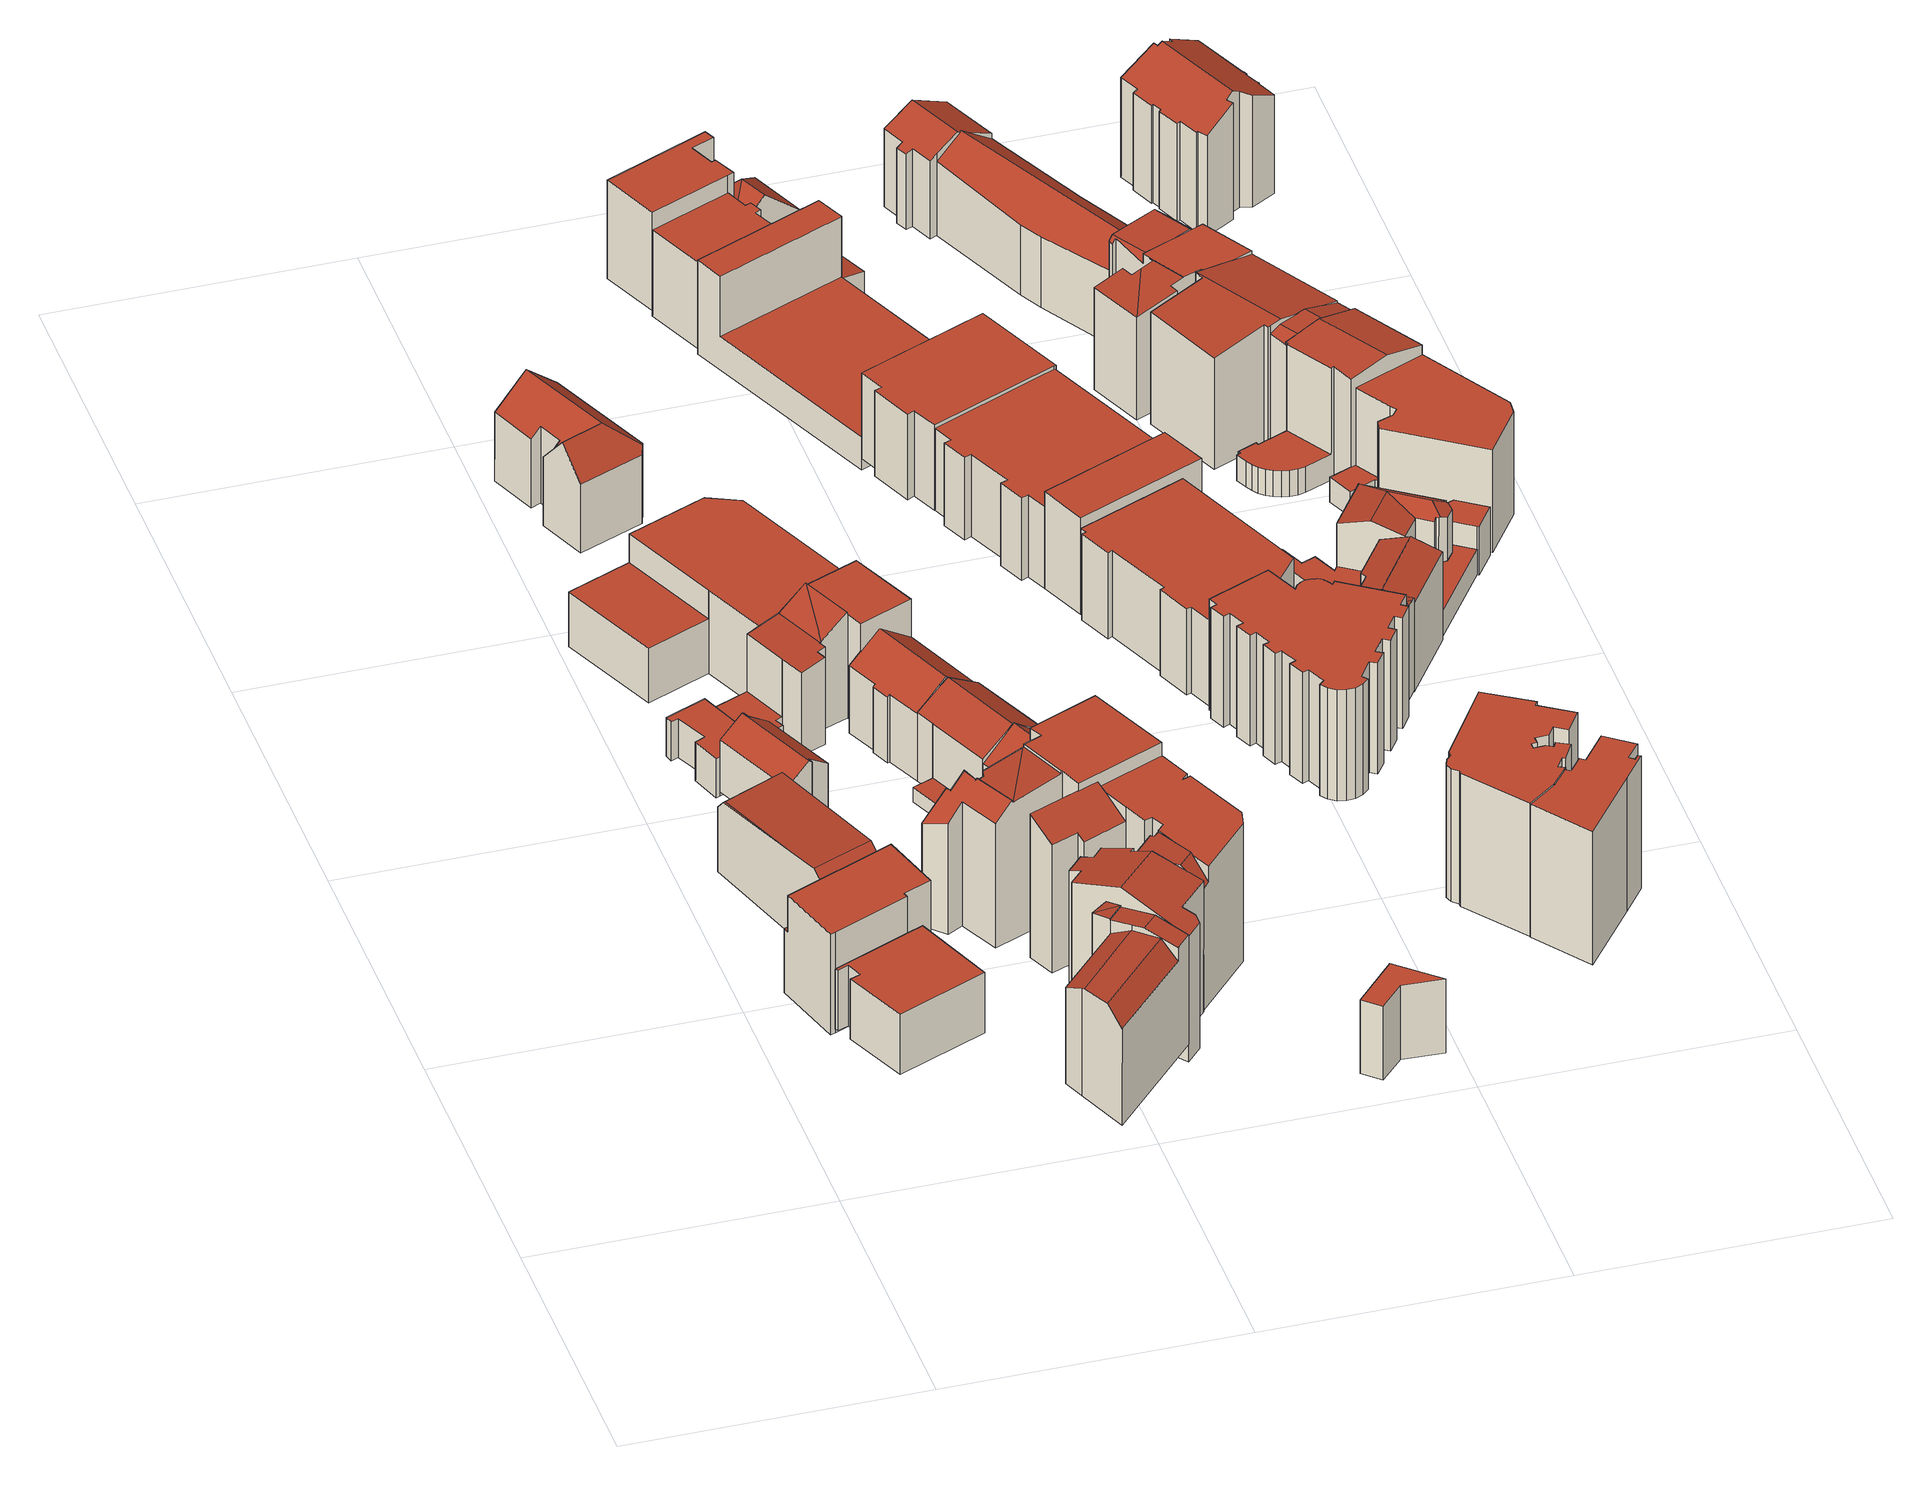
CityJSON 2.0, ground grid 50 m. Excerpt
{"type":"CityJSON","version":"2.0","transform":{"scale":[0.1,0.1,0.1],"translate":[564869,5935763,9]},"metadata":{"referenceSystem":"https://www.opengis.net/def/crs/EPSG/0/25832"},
"CityObjects":{
"building1":{"type":"Building","attributes":{"Gemeindeschluessel":"02000000","Geometrietyp2DReferenz":"3000","function":"31001_2050","roofType":"1000","measuredHeight":11.21,"storeysAboveGround":3},"geometry":[{"type":"MultiSurface","lod":"2","boundaries":[[[0,1,2,3]],[[3,2,4,5]],[[5,4,6,7]],[[7,6,8,9]],[[9,8,10,11]],[[11,10,12,13]],[[14,15,16,17]],[[13,12,15,14]],[[1,0,17,16]],[[17,0,3,5,7,9,11,13,14]],[[1,16,15,12,10,8,6,4,2]]],"semantics":{"surfaces":[{"type":"WallSurface"},{"type":"GroundSurface"},{"type":"RoofSurface"}],"values":[0,0,0,0,0,0,0,0,0,1,2]}}]},
"building2":{"type":"Building","attributes":{"Gemeindeschluessel":"02000000","Geometrietyp2DReferenz":"3000","function":"31001_2010","roofType":"1000","measuredHeight":18.64,"storeysAboveGround":5},"geometry":[{"type":"MultiSurface","lod":"2","boundaries":[[[18,19,20,21,22]],[[23,24,25,26,20,19]],[[18,22,27]],[[28,25,29,30]],[[31,32,33,34]],[[34,33,35,36]],[[37,38,39,40]],[[25,24,29]],[[41,42,43,44]],[[44,43,45,46]],[[37,40,47,48,49,31,34,36,41,44,46]],[[41,36,35,21,20,26,50,42]],[[49,48,23,19,18,27,51]],[[48,47,30,29,24,23]],[[47,40,39,52,28,30]],[[38,37,46,45]],[[50,26,25,28,52]],[[32,31,49,51]],[[50,52,39,38,45,43,42]],[[32,51,27,22,21,35,33]]],"semantics":{"surfaces":[{"type":"RoofSurface"},{"type":"WallSurface"},{"type":"GroundSurface"}],"values":[0,0,0,0,1,1,1,1,1,1,2,1,1,1,1,1,1,1,0,0]}}]},
"building3":{"type":"Building","attributes":{"Gemeindeschluessel":"02000000","Geometrietyp2DReferenz":"3000","function":"31001_1010","roofType":"3100","measuredHeight":12.67,"storeysAboveGround":3},"geometry":[{"type":"MultiSurface","lod":"2","boundaries":[[[53,54,55,56]],[[54,57,58,59,60,61,62,55]],[[63,53,56,64]],[[65,62,61,66]],[[66,61,60,67]],[[67,60,59,68]],[[68,59,58,69]],[[69,58,57,70]],[[70,57,54,53,63]],[[64,56,55,62,65]],[[64,65,66,67,68,69,70,63]]],"semantics":{"surfaces":[{"type":"RoofSurface"},{"type":"WallSurface"},{"type":"GroundSurface"}],"values":[0,0,1,1,1,1,1,1,1,1,2]}}]},
"building4":{"type":"Building","attributes":{"Gemeindeschluessel":"02000000","Geometrietyp2DReferenz":"3000","function":"31001_1120","roofType":"3100","measuredHeight":21.54,"storeysAboveGround":6},"geometry":[{"type":"MultiSurface","lod":"2","boundaries":[[[71,72,73,74,75]],[[73,72,76,77]],[[78,79,77,76]],[[80,81,82]],[[83,84,85,86,87,88]],[[89,90,86,85]],[[91,75,74,92]],[[93,71,75,91]],[[87,94,95,88]],[[73,84,83,74]],[[96,81,80,94,87,86,90,97]],[[98,93,91,92,99,96,97]],[[93,98,78,76,72,71]],[[81,96,99,82]],[[89,85,84,73,77,79]],[[99,92,74,83,88,95,82]],[[98,97,90,89,79,78]],[[82,95,94,80]]],"semantics":{"surfaces":[{"type":"RoofSurface"},{"type":"WallSurface"},{"type":"GroundSurface"}],"values":[0,0,0,0,0,0,1,1,1,1,1,2,1,1,1,1,1,0]}}]},
"building5":{"type":"Building","attributes":{"Gemeindeschluessel":"02000000","Geometrietyp2DReferenz":"3000","function":"31001_1120","roofType":"1000","measuredHeight":19.65,"storeysAboveGround":4},"geometry":[{"type":"MultiSurface","lod":"2","boundaries":[[[100,101,102,103]],[[104,102,101]],[[105,106,107,108]],[[108,107,109,110]],[[110,109,111,112]],[[112,111,113,114]],[[115,116,117,118]],[[118,117,119,120]],[[121,122,123,124]],[[124,123,125,126]],[[127,128,129,130]],[[131,132,133,134]],[[134,133,135,136]],[[136,135,137,138]],[[139,102,104,140]],[[141,142,143,144]],[[145,146,130,129,147,148,114,113]],[[148,147,103,102,139,149,150]],[[151,152,140,104,101,100,153,154]],[[151,154,131,134,136,138,155,121,124,126,156,115,118,120,105,108,110,112,114,148,150,141,144]],[[152,151,144,143]],[[142,141,150,149]],[[128,155,138,137]],[[132,131,154,153]],[[157,156,126,125]],[[121,155,128,127,122]],[[115,156,157,158,159,116]],[[106,105,120,119]],[[159,158,146,145]],[[142,149,139,140,152,143]],[[132,153,100,103,147,129,128,137,135,133]],[[146,158,157,125,123,122,127,130]],[[159,145,113,111,109,107,106,119,117,116]]],"semantics":{"surfaces":[{"type":"RoofSurface"},{"type":"WallSurface"},{"type":"GroundSurface"}],"values":[0,0,1,1,1,1,1,1,1,1,1,1,1,1,1,1,1,1,1,2,1,1,1,1,1,1,1,1,1,0,0,0,0]}}]},
"building6":{"type":"Building","attributes":{"Gemeindeschluessel":"02000000","Geometrietyp2DReferenz":"3000","function":"31001_1120","roofType":"1000","measuredHeight":15.43,"storeysAboveGround":5},"geometry":[{"type":"MultiSurface","lod":"2","boundaries":[[[160,161,162,163]],[[164,160,163,165]],[[166,167,168,169]],[[161,170,171,162]],[[148,172,164,165,166,169,150]],[[173,174,168,167,171,170]],[[173,170,172,148]],[[174,173,148,150]],[[168,174,150,169]],[[164,172,170,161,160]],[[166,165,163,162,171,167]]],"semantics":{"surfaces":[{"type":"RoofSurface"},{"type":"WallSurface"},{"type":"GroundSurface"}],"values":[0,1,1,1,2,0,1,1,1,1,1]}}]},
"building7":{"type":"Building","attributes":{"Gemeindeschluessel":"02000000","Geometrietyp2DReferenz":"3000","function":"31001_1110","roofType":"3100","measuredHeight":18.1,"storeysAboveGround":4},"geometry":[{"type":"MultiSurface","lod":"2","boundaries":[[[175,176,177,178]],[[178,177,179,180]],[[181,182,183,184,175,178,180,185,186]],[[187,188,184,183,189]],[[181,186,190,191,192]],[[190,186,185,193]],[[194,182,181,192]],[[183,182,194,195,189]],[[176,175,184,188]],[[185,180,179,196,193]],[[197,191,190,193,196]],[[195,194,192,191,197]],[[195,197,187,189]],[[197,196,179,177,176,188,187]]],"semantics":{"surfaces":[{"type":"WallSurface"},{"type":"GroundSurface"},{"type":"RoofSurface"}],"values":[0,0,1,0,0,0,0,0,0,0,2,2,2,2]}}]},
"building8":{"type":"Building","attributes":{"Gemeindeschluessel":"02000000","Geometrietyp2DReferenz":"3000","function":"31001_1130","roofType":"3100","measuredHeight":27.05,"storeysAboveGround":5},"geometry":[{"type":"MultiSurface","lod":"2","boundaries":[[[198,199,200,201,202,203,204,205,206,207]],[[208,207,206,209]],[[209,206,205,210]],[[210,205,204,211]],[[211,204,203,212]],[[212,203,202,213]],[[213,202,201,214]],[[214,201,200,215]],[[216,217,218,219]],[[220,221,222,223]],[[223,222,198,207,208]],[[216,219,220,223,208,209,210,211,212,213,214,215,224]],[[218,217,225,199,198,222,221]],[[199,225,224,215,200]],[[218,221,220,219]],[[225,217,216,224]]],"semantics":{"surfaces":[{"type":"RoofSurface"},{"type":"WallSurface"},{"type":"GroundSurface"}],"values":[0,1,1,1,1,1,1,1,1,1,1,2,0,1,1,1]}}]},
"building9":{"type":"Building","attributes":{"Gemeindeschluessel":"02000000","Geometrietyp2DReferenz":"3000","function":"31001_1120","roofType":"1000","measuredHeight":26.93,"storeysAboveGround":6},"geometry":[{"type":"MultiSurface","lod":"2","boundaries":[[[226,227,228,229]],[[230,231,232,233]],[[234,235,236,237]],[[226,238,239,227]],[[240,241,242,243]],[[243,242,244,245]],[[246,247,248,249]],[[249,248,250,251]],[[251,250,252,253]],[[254,255,247,246]],[[256,257,238,226,229,233,232,235,234]],[[228,227,239,258,259,260,261]],[[262,263,244,242,241,258,239,238,257]],[[264,256,234,237,254,246,249,251,253,265,266,260,259,240,243,245,267]],[[267,245,244,263]],[[264,267,263,262]],[[240,259,258,241]],[[256,264,262,257]],[[261,260,266,268]],[[255,254,237,236]],[[266,265,269,231,230,268]],[[269,265,253,252]],[[261,268,230,233,229,228]],[[269,252,250,248,247,255,236,235,232,231]]],"semantics":{"surfaces":[{"type":"RoofSurface"},{"type":"WallSurface"},{"type":"GroundSurface"}],"values":[0,1,1,1,1,1,1,1,1,1,1,1,0,2,1,1,1,1,1,1,1,1,0,0]}}]},
"building10":{"type":"Building","attributes":{"Gemeindeschluessel":"02000000","Geometrietyp2DReferenz":"3000","function":"31001_1120","roofType":"1000","measuredHeight":26.74,"storeysAboveGround":5},"geometry":[{"type":"MultiSurface","lod":"2","boundaries":[[[270,271,272,273,274,275,276,277]],[[278,279,280,281,282]],[[283,284,285,286,287,279,278]],[[288,289,290,284,283]],[[291,292,293]],[[294,277,276,295]],[[296,275,274]],[[297,272,271,298]],[[298,271,270,299]],[[299,270,277,294]],[[292,300,301,293]],[[273,302,274]],[[303,282,281,304]],[[304,281,280,305]],[[306,307,308,309]],[[293,301,310,291]],[[311,312,313,314]],[[289,315,290]],[[285,316,286]],[[317,303,304,305,318,306,309,319,320,297,298,299,294,295,321,311,314]],[[322,308,307,316,285,290,315,313,312,310,301,300,323,296,274,302,324]],[[311,321,323,300,292,291,310,312]],[[303,317,288,283,278,282]],[[317,314,313,315,289,288]],[[308,322,319,309]],[[290,285,284]],[[306,318,287,286,316,307]],[[318,305,280,279,287]],[[322,324,320,319]],[[297,320,324,302,273,272]],[[321,295,276,275,296,323]]],"semantics":{"surfaces":[{"type":"RoofSurface"},{"type":"WallSurface"},{"type":"GroundSurface"}],"values":[0,0,0,0,0,1,1,1,1,1,1,1,1,1,1,1,1,1,1,2,0,1,1,1,1,1,1,1,1,1,1]}}]},
"building11":{"type":"Building","attributes":{"Gemeindeschluessel":"02000000","Geometrietyp2DReferenz":"3000","function":"31001_1120","roofType":"3100","measuredHeight":16.69,"storeysAboveGround":4},"geometry":[{"type":"MultiSurface","lod":"2","boundaries":[[[325,326,327,328,329,330,331,332,333]],[[330,334,335,331]],[[336,333,332,144]],[[337,329,328,338]],[[338,328,327,339]],[[339,327,326,340]],[[340,326,325,341]],[[341,325,333,336]],[[141,335,334,342]],[[342,334,330,329,337]],[[144,332,331,335,141]],[[144,141,342,337,338,339,340,341,336]]],"semantics":{"surfaces":[{"type":"RoofSurface"},{"type":"WallSurface"},{"type":"GroundSurface"}],"values":[0,0,1,1,1,1,1,1,1,1,1,2]}}]},
"building12":{"type":"Building","attributes":{"Gemeindeschluessel":"02000000","Geometrietyp2DReferenz":"3000","function":"31001_1120","roofType":"3100","measuredHeight":16.47,"storeysAboveGround":4},"geometry":[{"type":"MultiSurface","lod":"2","boundaries":[[[343,344,345,346]],[[347,343,346,348]],[[344,349,350,345]],[[347,348,351,337,342,352]],[[347,352,353,354,349,344,343]],[[353,352,342,355]],[[356,337,351,357]],[[342,337,356,358,355]],[[351,348,346,345,350,357]],[[354,353,355,358]],[[354,358,356,357,350,349]]],"semantics":{"surfaces":[{"type":"RoofSurface"},{"type":"WallSurface"},{"type":"GroundSurface"}],"values":[0,1,1,2,1,1,1,1,1,0,0]}}]},
"building13":{"type":"Building","attributes":{"Gemeindeschluessel":"02000000","Geometrietyp2DReferenz":"3000","function":"31001_1120","roofType":"3100","measuredHeight":17.44,"storeysAboveGround":4},"geometry":[{"type":"MultiSurface","lod":"2","boundaries":[[[359,360,361,362,363,343]],[[364,361,360,365]],[[365,360,359,366]],[[366,359,343,367]],[[362,368,369,363]],[[370,371,364,365,366,367,372,373]],[[372,367,343,363,369,374,375]],[[376,373,372,375]],[[370,373,376,377,378]],[[368,371,370,378]],[[364,371,368,362,361]],[[377,376,375,374]],[[377,374,369,368,378]]],"semantics":{"surfaces":[{"type":"RoofSurface"},{"type":"WallSurface"},{"type":"GroundSurface"}],"values":[0,1,1,1,1,2,1,1,1,1,1,0,0]}}]},
"building14":{"type":"Building","attributes":{"Gemeindeschluessel":"02000000","Geometrietyp2DReferenz":"3000","function":"51009_1610","roofType":"1000","measuredHeight":13.71},"geometry":[{"type":"MultiSurface","lod":"2","boundaries":[[[379,380,381,382]],[[383,384,385,381,380]],[[386,379,382,387,388]],[[386,388,384,383]],[[388,387,385,384]],[[379,386,383,380]],[[387,382,381,385]]],"semantics":{"surfaces":[{"type":"WallSurface"},{"type":"RoofSurface"},{"type":"GroundSurface"}],"values":[0,1,2,0,0,0,0]}}]},
"building15":{"type":"Building","attributes":{"Gemeindeschluessel":"02000000","Geometrietyp2DReferenz":"3000","function":"31001_1120","roofType":"1000","measuredHeight":18.25,"storeysAboveGround":6},"geometry":[{"type":"MultiSurface","lod":"2","boundaries":[[[389,390,391,392]],[[392,391,393,394]],[[394,393,395,396]],[[396,395,397,398]],[[398,397,399,400]],[[400,399,401,402]],[[403,404,405,406]],[[404,403,402,401]],[[406,405,390,389]],[[406,389,392,394,396,398,400,402,403]],[[390,405,404,401,399,397,395,393,391]]],"semantics":{"surfaces":[{"type":"WallSurface"},{"type":"GroundSurface"},{"type":"RoofSurface"}],"values":[0,0,0,0,0,0,0,0,0,1,2]}}]},
"building16":{"type":"Building","attributes":{"Gemeindeschluessel":"02000000","Geometrietyp2DReferenz":"3000","function":"31001_1120","roofType":"1000","measuredHeight":16.13,"storeysAboveGround":5},"geometry":[{"type":"MultiSurface","lod":"2","boundaries":[[[407,408,409,410,411,412,413,414]],[[415,416,417,418,419,420,421,422]],[[415,414,413,416]],[[416,413,412,417]],[[417,412,411,418]],[[418,411,410,419]],[[419,410,409,420]],[[420,409,408,421]],[[421,408,407,422]],[[422,407,414,415]]],"semantics":{"surfaces":[{"type":"RoofSurface"},{"type":"GroundSurface"},{"type":"WallSurface"}],"values":[0,1,2,2,2,2,2,2,2,2]}}]},
"building17":{"type":"Building","attributes":{"Gemeindeschluessel":"02000000","Geometrietyp2DReferenz":"3000","function":"31001_1120","roofType":"1000","measuredHeight":17.42,"storeysAboveGround":5},"geometry":[{"type":"MultiSurface","lod":"2","boundaries":[[[423,424,425,426,427,428]],[[429,430,431,432,433,434,435]],[[436,437,438,439]],[[439,428,427,436]],[[429,425,424,430]],[[440,435,434,441]],[[441,434,433,442]],[[442,433,432,443]],[[443,432,431,444]],[[445,438,437,446]],[[447,448,445,446,449,440,441,442,443,444]],[[448,447,423,428]],[[440,449,426,425,429,435]],[[447,444,431,430,424,423]],[[449,446,437,436,427,426]],[[445,448,428,439,438]]],"semantics":{"surfaces":[{"type":"RoofSurface"},{"type":"WallSurface"},{"type":"GroundSurface"}],"values":[0,0,0,1,1,1,1,1,1,1,2,1,1,1,1,1]}}]},
"building18":{"type":"Building","attributes":{"Gemeindeschluessel":"02000000","Geometrietyp2DReferenz":"3000","function":"31001_1120","roofType":"1000","measuredHeight":15.84,"storeysAboveGround":5},"geometry":[{"type":"MultiSurface","lod":"2","boundaries":[[[450,451,452,453,454,455,456,457,458]],[[459,460,461,462,463,464,465,466,467]],[[459,458,457,460]],[[460,457,456,461]],[[461,456,455,462]],[[462,455,454,463]],[[463,454,453,464]],[[464,453,452,465]],[[465,452,451,466]],[[466,451,450,467]],[[467,450,458,459]]],"semantics":{"surfaces":[{"type":"RoofSurface"},{"type":"GroundSurface"},{"type":"WallSurface"}],"values":[0,1,2,2,2,2,2,2,2,2,2]}}]},
"building19":{"type":"Building","attributes":{"Gemeindeschluessel":"02000000","Geometrietyp2DReferenz":"3000","function":"31001_1120","roofType":"1000","measuredHeight":15.32,"storeysAboveGround":5},"geometry":[{"type":"MultiSurface","lod":"2","boundaries":[[[468,469,470,471,472,473,474,475,476,477,478,479]],[[480,481,482,483,484,485,486,487,488,489,490,491]],[[480,479,478,481]],[[481,478,477,482]],[[482,477,476,483]],[[483,476,475,484]],[[484,475,474,485]],[[485,474,473,486]],[[486,473,472,487]],[[487,472,471,488]],[[488,471,470,489]],[[489,470,469,490]],[[490,469,468,491]],[[491,468,479,480]]],"semantics":{"surfaces":[{"type":"RoofSurface"},{"type":"GroundSurface"},{"type":"WallSurface"}],"values":[0,1,2,2,2,2,2,2,2,2,2,2,2,2]}}]},
"building20":{"type":"Building","attributes":{"Gemeindeschluessel":"02000000","Geometrietyp2DReferenz":"3000","function":"31001_1120","roofType":"1000","measuredHeight":15.98,"storeysAboveGround":5},"geometry":[{"type":"MultiSurface","lod":"2","boundaries":[[[492,493,494,495,496,497,498,499,500,501,502,503,504,505]],[[506,507,508,509,510,511,512,513,514,515,516,517,518,519]],[[506,505,504,507]],[[507,504,503,508]],[[508,503,502,509]],[[509,502,501,510]],[[510,501,500,511]],[[511,500,499,512]],[[512,499,498,513]],[[513,498,497,514]],[[514,497,496,515]],[[515,496,495,516]],[[516,495,494,517]],[[517,494,493,518]],[[518,493,492,519]],[[519,492,505,506]]],"semantics":{"surfaces":[{"type":"RoofSurface"},{"type":"GroundSurface"},{"type":"WallSurface"}],"values":[0,1,2,2,2,2,2,2,2,2,2,2,2,2,2,2]}}]},
"building21":{"type":"Building","attributes":{"Gemeindeschluessel":"02000000","Geometrietyp2DReferenz":"3000","function":"31001_1010","roofType":"3100","measuredHeight":11.1,"storeysAboveGround":4},"geometry":[{"type":"MultiSurface","lod":"2","boundaries":[[[520,521,522,523,524,525]],[[526,527,528,521,520]],[[529,530,521,528]],[[531,522,521,530]],[[532,525,524,533]],[[533,524,523,534]],[[534,523,522,535]],[[536,527,526,537]],[[535,522,531,538]],[[539,536,537,532,533,534,535,538]],[[539,538,531,530,529]],[[536,539,529,528,527]],[[532,537,526,520,525]]],"semantics":{"surfaces":[{"type":"RoofSurface"},{"type":"WallSurface"},{"type":"GroundSurface"}],"values":[0,0,0,0,1,1,1,1,1,2,1,1,1]}}]},
"building22":{"type":"Building","attributes":{"Gemeindeschluessel":"02000000","Geometrietyp2DReferenz":"3000","function":"31001_1120","roofType":"1000","measuredHeight":18.05,"storeysAboveGround":5},"geometry":[{"type":"MultiSurface","lod":"2","boundaries":[[[540,541,542,543]],[[508,483,482,544]],[[483,542,541,482]],[[482,541,540,544]],[[508,543,542,483]],[[508,544,540,543]]],"semantics":{"surfaces":[{"type":"RoofSurface"},{"type":"GroundSurface"},{"type":"WallSurface"}],"values":[0,1,2,2,2,2]}}]},
"building23":{"type":"Building","attributes":{"Gemeindeschluessel":"02000000","Geometrietyp2DReferenz":"3000","function":"31001_1120","roofType":"1000","measuredHeight":20.66,"storeysAboveGround":6},"geometry":[{"type":"MultiSurface","lod":"2","boundaries":[[[545,546,547,548,549,550,551]],[[548,552,549]],[[553,552,548,547,554,555]],[[546,554,547]],[[556,557,558,559]],[[559,558,560,561]],[[561,560,562,563]],[[563,562,564,565]],[[565,564,566,567]],[[567,566,568,569]],[[570,571,572,573]],[[573,572,574,575]],[[575,574,576,577]],[[577,576,578,579]],[[579,578,580,581]],[[581,580,582,583]],[[583,582,584,585]],[[585,584,586,587]],[[587,586,588,589]],[[589,588,557,556]],[[590,591,592,593]],[[593,592,594,595]],[[595,594,596,597]],[[597,596,598,599]],[[599,598,600,601]],[[601,600,602,603]],[[603,602,604,605]],[[605,604,606,607]],[[607,606,608,609]],[[609,608,610,611]],[[611,610,612,613]],[[613,612,614,615]],[[615,614,616,617]],[[617,616,618,619]],[[619,618,620,621]],[[621,620,622,623]],[[624,625,626,627]],[[627,626,628,629]],[[630,631,632,633]],[[633,632,634,635]],[[551,636,637,545]],[[638,639,640,641]],[[641,640,642,643]],[[643,642,644,645]],[[645,644,646,647]],[[647,646,648,649]],[[649,648,650,651]],[[651,650,652,653]],[[622,620,618,616,614,612,610,608,606,604,602,600,598,596,594,592,591,652,650,648,646,644,642,640,639,637,636,634,632,631,628,626,625,568,566,564,562,560,558,557,588,586,584,582,580,578,576,574,572,571]],[[638,641,643,645,647,649,651,653,590,593,595,597,599,601,603,605,607,609,611,613,615,617,619,621,623,570,573,575,577,579,581,583,585,587,589,556,559,561,563,565,567,569,624,627,629,630,633,635,654,655,656]],[[638,656,555,554,546,545,637,639]],[[655,654,550,549,552,553]],[[656,655,553,555]],[[654,635,634,636,551,550]],[[630,629,628,631]],[[590,653,652,591]],[[570,623,622,571]],[[624,569,568,625]]],"semantics":{"surfaces":[{"type":"RoofSurface"},{"type":"WallSurface"},{"type":"GroundSurface"}],"values":[0,0,0,0,1,1,1,1,1,1,1,1,1,1,1,1,1,1,1,1,1,1,1,1,1,1,1,1,1,1,1,1,1,1,1,1,1,1,1,1,1,1,1,1,1,1,1,1,0,2,1,1,1,1,1,1,1,1]}}]},
"building24":{"type":"Building","attributes":{"Gemeindeschluessel":"02000000","Geometrietyp2DReferenz":"3000","function":"31001_1120","roofType":"1000","measuredHeight":24.69,"storeysAboveGround":5},"geometry":[{"type":"MultiSurface","lod":"2","boundaries":[[[657,658,659,660]],[[660,659,661,662]],[[662,661,663,664]],[[665,666,667,668]],[[668,667,669,670]],[[671,672,673,674]],[[674,673,675,676]],[[677,678,679,680]],[[680,679,681,682]],[[682,681,683,684]],[[685,686,687,688]],[[689,690,691,692]],[[692,691,693,694]],[[694,693,695,696]],[[696,695,697,698]],[[698,697,699,700]],[[700,699,701,702]],[[703,704,705,706]],[[706,705,707,708]],[[685,688,665,668,670,709,710,711,671,674,676,703,706,708,677,680,682,684,657,660,662,664,689,692,694,696,698,700,702]],[[683,681,679,678,707,705,704,675,673,672,712,713,714,669,667,666,687,686,701,699,697,695,693,691,690,663,661,659,658]],[[663,690,689,664]],[[714,713,710,709]],[[713,712,711,710]],[[701,686,685,702]],[[707,678,677,708]],[[675,704,703,676]],[[712,672,671,711]],[[683,658,657,684]],[[669,714,709,670]],[[687,666,665,688]]],"semantics":{"surfaces":[{"type":"WallSurface"},{"type":"GroundSurface"},{"type":"RoofSurface"}],"values":[0,0,0,0,0,0,0,0,0,0,0,0,0,0,0,0,0,0,0,1,2,0,0,0,0,0,0,0,0,0,0]}}]},
"building25":{"type":"Building","attributes":{"Gemeindeschluessel":"02000000","Geometrietyp2DReferenz":"3000","function":"31001_1120","roofType":"1000","measuredHeight":24.64,"storeysAboveGround":5},"geometry":[{"type":"MultiSurface","lod":"2","boundaries":[[[715,716,717,718]],[[718,717,719,720]],[[720,719,721,722]],[[722,721,723,724]],[[724,723,725,726]],[[726,725,727,728]],[[727,725,723,721,719,717,716,729,730,731,732,733,734,735]],[[736,737,738,739,740,741,742,715,718,720,722,724,726,728]],[[715,742,729,716]],[[742,741,730,729]],[[741,740,731,730]],[[740,739,732,731]],[[739,738,733,732]],[[738,737,734,733]],[[736,728,727,735]],[[737,736,735,734]]],"semantics":{"surfaces":[{"type":"WallSurface"},{"type":"RoofSurface"},{"type":"GroundSurface"}],"values":[0,0,0,0,0,0,1,2,0,0,0,0,0,0,0,0]}}]},
"building26":{"type":"Building","attributes":{"Gemeindeschluessel":"02000000","Geometrietyp2DReferenz":"3000","function":"31001_1010","roofType":"2100","measuredHeight":3.59},"geometry":[{"type":"MultiSurface","lod":"2","boundaries":[[[743,744,745,746,747]],[[748,749,750,751,752]],[[748,747,746,749]],[[749,746,745,750]],[[750,745,744,751]],[[751,744,743,752]],[[752,743,747,748]]],"semantics":{"surfaces":[{"type":"RoofSurface"},{"type":"GroundSurface"},{"type":"WallSurface"}],"values":[0,1,2,2,2,2,2]}}]},
"building27":{"type":"Building","attributes":{"Gemeindeschluessel":"02000000","Geometrietyp2DReferenz":"3000","function":"31001_1120","roofType":"3100","measuredHeight":18.17,"storeysAboveGround":4},"geometry":[{"type":"MultiSurface","lod":"2","boundaries":[[[753,754,755,756,757,758]],[[759,760,761,754,753]],[[762,758,757,763]],[[763,757,756,764]],[[764,756,755,765]],[[766,761,760,767]],[[767,760,759,768]],[[768,759,753,758,762]],[[765,755,754,761,766]],[[765,766,767,768,762,763,764]]],"semantics":{"surfaces":[{"type":"RoofSurface"},{"type":"WallSurface"},{"type":"GroundSurface"}],"values":[0,0,1,1,1,1,1,1,1,2]}}]},
"building28":{"type":"Building","attributes":{"Gemeindeschluessel":"02000000","Geometrietyp2DReferenz":"3000","function":"31001_1010","roofType":"3100","measuredHeight":17.31,"storeysAboveGround":4},"geometry":[{"type":"MultiSurface","lod":"2","boundaries":[[[769,770,771,772,773,774,775,776,777]],[[775,778,779,776]],[[780,774,773,781]],[[781,773,772,782]],[[782,772,771,783]],[[783,771,770,784]],[[784,770,769,785]],[[785,769,777,786]],[[787,779,778,788]],[[788,778,775,774,780]],[[786,777,776,779,787]],[[786,787,788,780,781,782,783,784,785]]],"semantics":{"surfaces":[{"type":"RoofSurface"},{"type":"WallSurface"},{"type":"GroundSurface"}],"values":[0,0,1,1,1,1,1,1,1,1,1,2]}}]},
"building29":{"type":"Building","attributes":{"Gemeindeschluessel":"02000000","Geometrietyp2DReferenz":"3000","function":"31001_1120","roofType":"1000","measuredHeight":4.6,"storeysAboveGround":1},"geometry":[{"type":"MultiSurface","lod":"2","boundaries":[[[789,790,791,792]],[[792,791,793,794]],[[794,793,795,796]],[[797,798,799,800]],[[801,802,803,804]],[[804,803,805,806]],[[806,805,807,808]],[[809,810,811,812]],[[813,814,815,816]],[[816,815,810,809]],[[817,818,798,797]],[[817,797,800,819,820,789,792,794,796,821,801,804,806,808,822,813,816,809,812,823]],[[799,798,818,824,811,810,815,814,825,807,805,803,802,826,795,793,791,790,827,828]],[[824,818,817,823]],[[811,824,823,812]],[[825,814,813,822]],[[807,825,822,808]],[[826,802,801,821]],[[799,828,819,800]],[[795,826,821,796]],[[827,790,789,820]],[[828,827,820,819]]],"semantics":{"surfaces":[{"type":"WallSurface"},{"type":"GroundSurface"},{"type":"RoofSurface"}],"values":[0,0,0,0,0,0,0,0,0,0,0,1,2,0,0,0,0,0,0,0,0,0]}}]},
"building30":{"type":"Building","attributes":{"Gemeindeschluessel":"02000000","Geometrietyp2DReferenz":"3000","function":"31001_1120","roofType":"3100","measuredHeight":14.22,"storeysAboveGround":3},"geometry":[{"type":"MultiSurface","lod":"2","boundaries":[[[829,830,831,832,833,834]],[[835,836,837,838]],[[838,837,839,840]],[[841,842,843,844]],[[845,832,831,846]],[[846,831,830,847]],[[842,841,848,849,850]],[[835,838,840,851,852,853,848,841,844,845,846,847]],[[854,852,851,855,856]],[[845,844,843,833,832]],[[835,847,830,829,836]],[[855,851,840,839]],[[853,852,854,857,858]],[[849,848,853,858]],[[859,856,855,839,837,836,829,834]],[[859,834,833,843,842,850]],[[857,854,856,859]],[[857,859,850,849,858]]],"semantics":{"surfaces":[{"type":"RoofSurface"},{"type":"WallSurface"},{"type":"GroundSurface"}],"values":[0,1,1,1,1,1,1,2,1,1,1,1,1,1,0,0,0,0]}}]},
"building31":{"type":"Building","attributes":{"Gemeindeschluessel":"02000000","Geometrietyp2DReferenz":"3000","function":"31001_1010","roofType":"3100","measuredHeight":17.33,"storeysAboveGround":4},"geometry":[{"type":"MultiSurface","lod":"2","boundaries":[[[860,861,862,863,864,865]],[[863,866,867,868,864]],[[869,862,861,870]],[[870,861,860,871]],[[788,868,867,872]],[[872,867,866,873]],[[871,860,865,780]],[[873,866,863,862,869]],[[780,865,864,868,788]],[[780,788,872,873,869,870,871]]],"semantics":{"surfaces":[{"type":"RoofSurface"},{"type":"WallSurface"},{"type":"GroundSurface"}],"values":[0,0,1,1,1,1,1,1,1,2]}}]},
"building32":{"type":"Building","attributes":{"Gemeindeschluessel":"02000000","Geometrietyp2DReferenz":"3000","function":"31001_1120","roofType":"1000","measuredHeight":21.1,"storeysAboveGround":5},"geometry":[{"type":"MultiSurface","lod":"2","boundaries":[[[874,875,876,877,878]],[[879,880,881,882,883,875,874]],[[884,885,886,887,888,889]],[[887,890,891,892,888]],[[890,893,894,895,896,897,898,899,900]],[[891,900,901,902,892]],[[903,878,877,904]],[[904,877,876,905]],[[906,874,878,903]],[[907,880,879,908]],[[908,879,874,906]],[[909,889,888,910]],[[911,885,884,912]],[[912,884,889,909]],[[900,899,901]],[[913,898,897,914]],[[914,897,896,915]],[[881,895,894,882]],[[907,908,906,903,904,905,916,911,912,909,910,917,913,914,915]],[[911,916,883,882,894,893,886,885]],[[917,910,888,892,902]],[[913,917,902,901,899,898]],[[893,890,887,886]],[[890,900,891]],[[907,915,896,895,881,880]],[[916,905,876,875,883]]],"semantics":{"surfaces":[{"type":"RoofSurface"},{"type":"WallSurface"},{"type":"GroundSurface"}],"values":[0,0,0,0,0,0,1,1,1,1,1,1,1,1,1,1,1,1,2,1,1,1,1,1,1,1]}}]},
"building33":{"type":"Building","attributes":{"Gemeindeschluessel":"02000000","Geometrietyp2DReferenz":"3000","function":"31001_1120","roofType":"3100","measuredHeight":22.59,"storeysAboveGround":5},"geometry":[{"type":"MultiSurface","lod":"2","boundaries":[[[918,919,920,921]],[[922,923,924,925]],[[925,924,926,927]],[[928,929,930,931]],[[931,930,932,933]],[[934,921,920,935]],[[928,931,933,936,922,925,927,934,935]],[[934,927,926,918,921]],[[923,922,936,937]],[[937,936,933,932]],[[928,935,920,919,929]],[[937,932,930,929,919,918,926,924,923]]],"semantics":{"surfaces":[{"type":"RoofSurface"},{"type":"WallSurface"},{"type":"GroundSurface"}],"values":[0,1,1,1,1,1,2,1,1,1,1,0]}}]},
"building34":{"type":"Building","attributes":{"Gemeindeschluessel":"02000000","Geometrietyp2DReferenz":"3000","function":"31001_2080","roofType":"1000","measuredHeight":9,"storeysAboveGround":1},"geometry":[{"type":"MultiSurface","lod":"2","boundaries":[[[938,939,940,941,942,943,944,945,946]],[[947,948,949,950,951,952,953,954,955]],[[955,954,939,938]],[[954,953,940,939]],[[953,952,941,940]],[[952,951,942,941]],[[951,950,943,942]],[[950,949,944,943]],[[949,948,945,944]],[[948,947,946,945]],[[947,955,938,946]]],"semantics":{"surfaces":[{"type":"GroundSurface"},{"type":"RoofSurface"},{"type":"WallSurface"}],"values":[0,1,2,2,2,2,2,2,2,2,2]}}]},
"building35":{"type":"Building","attributes":{"Gemeindeschluessel":"02000000","Geometrietyp2DReferenz":"3000","function":"31001_1120","roofType":"3100","measuredHeight":22.07,"storeysAboveGround":5},"geometry":[{"type":"MultiSurface","lod":"2","boundaries":[[[956,957,958,959,960]],[[961,962,959,958,963]],[[961,964,965,962]],[[966,967,968,969]],[[970,971,972,973]],[[974,975,976,977]],[[977,976,978,979]],[[979,978,980,981]],[[981,980,982,983]],[[983,982,984,985]],[[985,984,986,987]],[[987,986,988,989]],[[989,988,990,991]],[[991,990,967,966]],[[956,992,957]],[[993,994,995,996]],[[997,998,971,970]],[[999,1000,1001,974,977,979,981,983,985,987,989,991,966,969,997,970,973,1002,1003,1004,1005]],[[1006,1007,1008,1009,963,957,992,1010,995,994,1011]],[[1004,1003,960,959,962,965]],[[1012,964,961,963,1009]],[[1013,1005,1004,965,964,1012]],[[1008,1007,999,1005,1013]],[[1007,1006,1000,999]],[[1006,1011,1001,1000]],[[1003,1002,1010,992,956,960]],[[957,963,958]],[[974,1001,1011,994,993,975]],[[1002,973,972,996,995,1010]],[[998,997,969,968]],[[1013,1012,1009,1008]],[[998,968,967,990,988,986,984,982,980,978,976,975,993,996,972,971]]],"semantics":{"surfaces":[{"type":"RoofSurface"},{"type":"WallSurface"},{"type":"GroundSurface"}],"values":[0,0,0,1,1,1,1,1,1,1,1,1,1,1,1,1,1,2,0,1,1,1,1,1,1,1,0,1,1,1,0,0]}}]},
"building36":{"type":"Building","attributes":{"Gemeindeschluessel":"02000000","Geometrietyp2DReferenz":"3000","function":"31001_1120","roofType":"1000","measuredHeight":18.98,"storeysAboveGround":5},"geometry":[{"type":"MultiSurface","lod":"2","boundaries":[[[1014,1015,1016,1017]],[[1017,1016,1018,1019]],[[1019,1018,1020,1021]],[[1022,1023,1024,1025]],[[1025,1024,1026,1027]],[[1028,1029,1030,1031]],[[1031,1030,1032,1033]],[[1034,1035,1026,1024,1023,1032,1030,1029,1036,1037]],[[1022,1025,1027,1038,1014,1017,1019,1021,1005,1028,1031,1033]],[[1015,1014,1038,1035,1034,1039]],[[1040,1037,1036,1005,1021,1020]],[[1028,1005,1036,1029]],[[1022,1033,1032,1023]],[[1038,1027,1026,1035]],[[1039,1034,1037,1040]],[[1039,1040,1020,1018,1016,1015]]],"semantics":{"surfaces":[{"type":"WallSurface"},{"type":"RoofSurface"},{"type":"GroundSurface"}],"values":[0,0,0,0,0,0,0,1,2,0,0,0,0,0,0,1]}}]},
"building37":{"type":"Building","attributes":{"Gemeindeschluessel":"02000000","Geometrietyp2DReferenz":"3000","function":"31001_1010","roofType":"3100","measuredHeight":22.39,"storeysAboveGround":4},"geometry":[{"type":"MultiSurface","lod":"2","boundaries":[[[1041,1042,1043,1044,1045,1046,1047,1048,1049,1050,1051,1052,1053,1054,1055,1056]],[[1057,1058,1059,1060]],[[1060,1059,1061,1062]],[[1063,1064,1065,1066]],[[1067,1068,1069,1070]],[[1070,1069,1071,1072]],[[1072,1071,1073,1074]],[[1074,1073,1075,1076]],[[1076,1075,1077,1078]],[[1078,1077,1079,1080]],[[1080,1079,1081,1082]],[[1082,1081,1083,1084]],[[1084,1083,1085,1086]],[[1086,1085,1058,1057]],[[1087,1055,1054,1088]],[[1088,1054,1053,1089]],[[1089,1053,1052,1090]],[[1090,1052,1051,1091]],[[1091,1051,1050,1092]],[[1092,1050,1049,1093]],[[1093,1049,1048,1094]],[[1094,1048,1047,1095]],[[1095,1047,1046,1096]],[[1096,1046,1045,1097]],[[1097,1045,1044,1098]],[[1098,1044,1043,1099]],[[1099,1043,1042,1100]],[[1063,1066,1101,1067,1070,1072,1074,1076,1078,1080,1082,1084,1086,1057,1060,1062,1087,1088,1089,1090,1091,1092,1093,1094,1095,1096,1097,1098,1099,1100]],[[1068,1067,1101,1102]],[[1102,1101,1066,1065]],[[1063,1100,1042,1041,1064]],[[1087,1062,1061,1056,1055]],[[1102,1065,1064,1041,1056,1061,1059,1058,1085,1083,1081,1079,1077,1075,1073,1071,1069,1068]]],"semantics":{"surfaces":[{"type":"RoofSurface"},{"type":"WallSurface"},{"type":"GroundSurface"}],"values":[0,1,1,1,1,1,1,1,1,1,1,1,1,1,1,1,1,1,1,1,1,1,1,1,1,1,1,2,1,1,1,1,0]}}]}
},
"vertices":[
[228,404,57],[228,404,169],[255,415,169],[255,415,57],[310,274,169],[310,274,57],[158,209,169],[158,209,57],[112,317,169],[112,317,57],[130,324,169],[130,324,57],[119,350,169],[119,350,57],[101,343,57],[101,343,169],[98,348,169],[98,348,57],
[107,605,204],[125,547,210],[227,590,211],[159,825,187],[56,779,187],[142,496,170],[139,495,170],[139,493,169],[243,538,169],[52,777,187],[57,458,169],[139,495,169],[54,468,169],[77,804,50],[77,804,170],[82,795,182],[82,795,50],[158,829,182],[158,829,50],[98,348,50],[98,348,237],[90,345,237],[90,345,50],[273,433,50],[273,433,237],[225,412,237],[225,412,50],[228,404,237],[228,404,50],[54,468,50],[142,496,50],[48,791,50],[243,538,237],[48,791,170],[57,458,237],
[173,846,140],[213,863,170],[152,1009,170],[112,992,140],[218,865,166],[215,873,166],[250,888,140],[196,1016,140],[159,1001,168],[155,1010,168],[173,846,43],[112,992,43],[155,1010,43],[159,1001,43],[196,1016,43],[250,888,43],[215,873,43],[218,865,43],
[409,99,241],[411,94,243],[523,216,243],[499,247,221],[395,135,221],[432,40,250],[556,174,250],[445,9,221],[575,149,221],[523,275,248],[507,296,244],[478,274,244],[499,247,246],[523,216,253],[537,198,257],[562,225,257],[523,274,246],[498,247,246],[575,149,246],[600,176,246],[395,135,42],[499,247,42],[409,99,42],[523,274,248],[498,247,248],[507,296,42],[600,176,42],[445,9,42],[478,274,42],
[304,1106,200],[305,1106,202],[314,1216,232],[266,1196,200],[352,1126,232],[88,1040,36],[88,1040,108],[105,1048,108],[105,1048,36],[80,1103,108],[80,1103,36],[68,1098,108],[68,1098,36],[64,1112,108],[64,1112,36],[155,1010,36],[155,1010,108],[112,992,108],[112,992,36],[105,989,108],[105,989,36],[229,1090,36],[229,1090,83],[236,1074,83],[236,1074,36],[171,1047,83],[171,1047,36],[241,1095,83],[241,1095,190],[209,1172,190],[209,1172,83],[308,1094,36],[308,1094,200],[294,1088,198],[294,1088,36],[301,1071,198],[301,1071,36],[259,1054,190],[259,1054,36],[314,1216,228],[352,1126,228],[455,1136,36],[455,1136,228],[365,1098,228],[365,1098,36],[133,1141,108],[133,1141,83],[233,1183,194],[233,1183,36],[405,1254,228],[405,1254,36],[353,1126,36],[353,1126,228],[303,1106,200],[303,1106,36],[241,1095,36],[181,1021,36],[181,1021,83],[180,1020,83],[180,1020,108],
[78,1249,137],[186,1294,137],[113,1466,137],[5,1421,137],[78,1249,36],[5,1421,36],[248,1522,36],[248,1522,190],[301,1499,190],[301,1499,36],[186,1294,190],[113,1466,190],[186,1294,36],[233,1183,190],[405,1254,190],
[70,1782,35],[70,1782,178],[53,1775,162],[53,1775,35],[20,1856,163],[20,1856,35],[201,1689,35],[91,1644,35],[57,1727,35],[87,1740,35],[132,1902,35],[210,1717,35],[71,1733,162],[87,1740,178],[57,1727,162],[210,1717,162],[205,1700,172],[201,1689,162],[132,1902,162],[91,1644,162],[74,1685,215],[76,1878,215],[145,1715,215],
[523,275,281],[595,350,281],[569,373,270],[575,379,270],[535,416,253],[518,397,253],[502,412,247],[475,383,247],[490,369,253],[468,346,253],[468,346,10],[490,369,10],[475,383,10],[502,412,10],[518,397,10],[535,416,10],[575,379,10],[569,373,10],[608,237,10],[608,237,254],[624,222,247],[624,222,10],[626,204,10],[626,204,243],[600,176,242],[600,176,10],[658,291,10],[658,291,254],
[519,568,288],[485,650,288],[484,650,288],[432,531,279],[397,601,279],[397,601,283],[431,531,283],[431,531,279],[401,518,24],[401,518,255],[369,586,255],[369,586,24],[519,568,293],[485,650,293],[506,687,24],[506,687,293],[513,690,293],[513,690,24],[623,737,293],[623,737,24],[311,604,24],[311,604,215],[355,623,258],[355,623,24],[360,615,259],[360,615,24],[384,626,283],[384,626,24],[343,572,24],[343,572,229],[520,568,24],[520,568,293],[516,663,293],[516,663,24],[412,619,24],[412,619,281],[535,531,293],[684,594,293],[535,531,24],[395,601,24],[409,607,24],[684,594,24],[409,607,280],[395,601,281],
[468,447,251],[514,466,251],[520,453,242],[594,484,242],[576,528,269],[568,545,280],[535,531,280],[448,495,280],[574,369,266],[610,408,266],[606,412,256],[575,379,255],[569,373,255],[630,316,272],[654,342,272],[640,375,269],[624,413,266],[615,404,266],[658,291,239],[670,304,239],[655,339,269],[710,532,246],[707,538,246],[697,527,246],[448,495,13],[535,531,13],[568,545,269],[520,453,13],[514,466,13],[468,447,13],[707,538,269],[697,527,269],[594,484,269],[569,373,13],[575,379,13],[606,412,13],[635,425,13],[635,425,269],[625,448,269],[625,448,13],[710,532,269],[757,421,13],[757,421,269],[751,392,269],[751,392,13],[670,304,269],[624,413,269],[658,291,13],[615,404,13],[612,443,13],[595,484,13],[684,594,13],[612,443,269],[684,594,269],[595,484,269],
[368,1033,161],[364,1031,158],[377,999,158],[381,1001,161],[406,943,161],[459,966,203],[398,1112,203],[365,1098,177],[344,1089,161],[516,989,158],[455,1136,158],[344,1089,36],[406,943,36],[381,1001,36],[377,999,36],[364,1031,36],[368,1033,36],[516,989,36],
[431,785,63],[466,800,63],[420,908,63],[385,893,63],[431,785,36],[385,893,36],[466,800,163],[420,908,163],[421,908,36],[577,847,36],[577,847,163],[521,824,201],[516,989,163],[406,943,163],[421,908,163],[461,966,201],
[464,708,63],[460,706,63],[461,702,63],[501,719,68],[466,800,68],[461,702,29],[460,706,29],[464,708,29],[431,785,29],[501,719,156],[466,800,156],[513,690,29],[501,719,29],[577,847,29],[623,737,29],[522,824,203],[577,847,156],[623,737,156],[568,713,203],[513,690,156],
[855,11,38],[855,11,175],[827,37,175],[827,37,38],[895,54,175],[965,50,175],[896,112,175],[895,54,38],[896,112,38],[965,50,38],
[477,2344,32],[477,2344,215],[495,2302,215],[495,2302,32],[502,2305,215],[502,2305,32],[519,2267,215],[519,2267,32],[508,2262,215],[508,2262,32],[373,2205,215],[373,2205,32],[332,2303,215],[332,2303,32],[508,2378,32],[508,2378,215],[516,2360,215],[516,2360,32],
[414,2107,183],[549,2164,183],[533,2201,183],[543,2205,183],[534,2227,183],[524,2223,183],[508,2262,183],[373,2205,183],[373,2205,22],[508,2262,22],[524,2223,22],[534,2227,22],[543,2205,22],[533,2201,22],[549,2164,22],[414,2107,22],
[414,2107,186],[435,2058,186],[652,2150,186],[652,2151,186],[653,2151,186],[632,2199,186],[652,2150,74],[435,2058,74],[564,1753,74],[668,1797,74],[705,1813,74],[782,1845,74],[731,1965,74],[653,2151,70],[694,2169,62],[673,2217,62],[632,2199,70],[731,1965,12],[782,1845,12],[705,1813,12],[668,1797,12],[564,1753,12],[673,2217,12],[694,2169,12],[414,2107,12],[632,2199,12],[652,2151,12],
[582,1709,193],[570,1704,193],[600,1632,193],[612,1638,193],[631,1594,193],[846,1686,193],[849,1687,193],[782,1845,193],[564,1753,193],[564,1753,34],[782,1845,34],[849,1687,34],[846,1686,34],[631,1594,34],[612,1638,34],[600,1632,34],[570,1704,34],[582,1709,34],
[646,1558,188],[633,1553,188],[652,1509,188],[664,1514,188],[697,1436,188],[685,1431,188],[704,1386,188],[716,1391,188],[731,1356,188],[947,1448,188],[846,1686,188],[631,1594,188],[631,1594,35],[846,1686,35],[947,1448,35],[731,1356,35],[716,1391,35],[704,1386,35],[685,1431,35],[697,1436,35],[664,1514,35],[652,1509,35],[633,1553,35],[646,1558,35],
[785,1206,195],[793,1210,195],[840,1097,195],[833,1094,195],[857,1036,195],[865,1039,195],[881,999,195],[987,1044,195],[999,1049,195],[1048,1112,195],[947,1354,195],[764,1277,195],[769,1266,195],[761,1263,195],[761,1263,35],[769,1266,35],[764,1277,35],[947,1354,35],[1048,1112,35],[999,1049,35],[987,1044,35],[881,999,35],[865,1039,35],[857,1036,35],[833,1094,35],[840,1097,35],[793,1210,35],[785,1206,35],
[491,2313,144],[554,2340,144],[597,2416,84],[508,2378,84],[516,2360,106],[477,2344,106],[495,2302,130],[502,2305,130],[516,2272,90],[519,2267,90],[575,2291,144],[639,2318,84],[477,2344,33],[516,2360,33],[508,2378,33],[597,2416,33],[502,2305,33],[495,2302,33],[639,2318,33],[519,2267,33],
[981,1368,215],[947,1448,215],[731,1356,215],[764,1277,215],[981,1368,35],
[1167,924,200],[1174,934,204],[1173,944,206],[1088,1003,206],[1084,1002,205],[1075,990,200],[1074,988,200],[1087,1007,205],[1097,1021,200],[1183,946,204],[1190,957,200],[877,978,28],[877,978,234],[888,983,234],[888,983,28],[881,999,234],[881,999,28],[987,1044,234],[987,1044,28],[1012,986,234],[1012,986,28],[1017,994,234],[1017,994,28],[1024,1000,234],[1024,1000,28],[947,842,28],[947,842,234],[936,838,234],[936,838,28],[925,865,234],[925,865,28],[936,869,234],[936,869,28],[924,898,234],[924,898,28],[913,893,234],[913,893,28],[901,922,234],[901,922,28],[912,926,234],[912,926,28],[900,955,234],[900,955,28],[889,950,234],[889,950,28],[1081,800,28],[1081,800,234],[1092,793,234],[1092,793,28],[1076,770,234],[1076,770,28],[1065,777,234],[1065,777,28],[1043,745,234],[1043,745,28],[1051,736,234],[1051,736,28],[1040,726,234],[1040,726,28],[1026,720,234],[1026,720,28],[1012,719,234],[1012,719,28],[998,722,234],[998,722,28],[986,731,234],[986,731,28],[977,743,234],[977,743,28],[986,752,234],[986,752,28],[972,784,234],[972,784,28],[961,780,234],[961,780,28],[949,807,234],[949,807,28],[960,812,234],[960,812,28],[1033,1004,28],[1033,1004,234],[1042,1004,234],[1042,1004,28],[1051,1002,234],[1051,1002,28],[1059,997,28],[1059,997,234],[1065,989,234],[1065,989,28],[1069,981,234],[1069,981,28],[1074,988,234],[1167,924,234],[1152,902,28],[1152,902,234],[1162,895,234],[1162,895,28],[1145,869,234],[1145,869,28],[1134,876,234],[1134,876,28],[1117,852,234],[1117,852,28],[1128,844,234],[1128,844,28],[1111,820,234],[1111,820,28],[1100,827,234],[1100,827,28],[1075,990,28],[1097,1021,28],[1190,957,28],
[1090,461,12],[1090,461,259],[1094,473,259],[1094,473,12],[1103,482,259],[1103,482,12],[1103,491,259],[1103,491,12],[1227,474,12],[1227,474,259],[1227,464,259],[1227,464,12],[1246,465,259],[1246,465,12],[1266,424,12],[1266,424,259],[1261,427,259],[1261,427,12],[1249,408,259],[1249,408,12],[1182,330,12],[1182,330,259],[1104,433,259],[1104,433,12],[1104,440,259],[1104,440,12],[1094,449,259],[1094,449,12],[1236,487,12],[1236,487,259],[1237,475,259],[1237,475,12],[1190,624,12],[1190,624,259],[1267,575,259],[1267,575,12],[1262,567,259],[1262,567,12],[1317,531,259],[1317,531,12],[1292,492,259],[1292,492,12],[1271,506,259],[1271,506,12],[1260,489,259],[1260,489,12],[1259,402,12],[1259,402,259],[1257,399,259],[1257,399,12],[1231,367,259],[1231,367,12],[1258,458,12],[1263,468,12],[1284,456,12],[1284,456,259],[1263,468,259],[1258,458,259],
[1380,429,11],[1380,429,258],[1358,401,258],[1358,401,11],[1366,394,258],[1366,394,11],[1372,402,258],[1372,402,11],[1377,399,258],[1377,399,11],[1340,351,258],[1340,351,11],[1251,235,258],[1251,235,11],[1334,465,258],[1294,413,258],[1286,420,258],[1265,393,258],[1257,399,258],[1231,367,258],[1182,330,258],[1182,330,11],[1231,367,11],[1257,399,11],[1265,393,11],[1286,420,11],[1294,413,11],[1334,465,11],
[981,1368,70],[1028,1388,60],[1031,1390,60],[998,1469,60],[947,1448,70],[947,1448,34],[998,1469,34],[1031,1390,34],[1028,1388,34],[981,1368,34],
[1148,985,206],[1227,1100,206],[1187,1128,189],[1135,1054,189],[1139,1039,193],[1117,1007,193],[1190,957,189],[1269,1071,189],[1265,1073,191],[1117,1007,25],[1139,1039,25],[1135,1054,25],[1187,1128,25],[1265,1073,25],[1269,1071,25],[1190,957,25],
[807,2342,158],[796,2337,152],[805,2317,152],[816,2322,158],[832,2284,158],[844,2289,165],[882,2305,186],[840,2403,186],[790,2382,158],[943,2331,152],[902,2429,151],[844,2289,13],[832,2284,13],[816,2322,13],[805,2317,13],[796,2337,13],[807,2342,13],[790,2382,13],[902,2429,13],[943,2331,13],
[1106,1264,21],[1106,1264,67],[1130,1274,67],[1130,1274,21],[1148,1232,67],[1148,1232,21],[1154,1241,67],[1154,1241,21],[1117,1177,21],[1117,1177,67],[1113,1187,67],[1113,1187,21],[1271,1220,21],[1271,1220,67],[1296,1202,67],[1296,1202,21],[1299,1207,67],[1299,1207,21],[1303,1204,67],[1303,1204,21],[1321,1239,21],[1321,1239,67],[1328,1249,67],[1328,1249,21],[1330,1224,21],[1330,1224,67],[1327,1235,67],[1327,1235,21],[1265,1073,21],[1265,1073,67],[1067,1296,21],[1089,1306,21],[1243,1179,21],[1318,1207,21],[1368,1221,21],[1368,1221,67],[1318,1207,67],[1243,1179,67],[1089,1306,67],[1067,1296,67],
[1306,1205,152],[1318,1207,147],[1330,1224,147],[1327,1235,152],[1324,1237,154],[1301,1233,164],[1303,1204,22],[1303,1204,151],[1299,1207,151],[1299,1207,22],[1296,1202,147],[1296,1202,22],[1328,1249,22],[1328,1249,147],[1321,1239,154],[1321,1239,22],[1327,1235,22],[1330,1224,22],[1318,1207,22],[1215,1328,22],[1215,1328,147],[1215,1327,147],[1271,1220,22],[1243,1179,22],[1154,1241,22],[1243,1179,147],[1271,1220,147],[1271,1219,147],[1198,1210,164],[1154,1241,147],[1243,1274,164],
[921,2108,143],[941,2069,144],[1015,1944,152],[1059,1963,186],[888,2308,186],[844,2289,152],[1113,1986,143],[1024,2138,152],[943,2331,143],[1015,1944,13],[941,2069,13],[921,2108,13],[1024,2138,13],[1113,1986,13],
[994,1748,208],[1030,1848,221],[1014,1841,218],[1006,1861,218],[955,1840,208],[1067,1779,220],[1061,1793,221],[1084,1803,225],[1049,1864,225],[1052,1857,225],[1012,1933,210],[1018,1936,219],[1043,1877,208],[1052,1881,221],[1015,1944,221],[1009,1941,212],[1099,1901,226],[1128,1913,229],[1091,1976,229],[1043,1877,226],[1049,1864,226],[1084,1803,226],[1115,1815,226],[1121,1802,226],[1201,1836,226],[1150,1923,226],[1131,1915,226],[1150,1923,206],[1113,1986,206],[955,1840,18],[1006,1861,18],[1014,1841,18],[994,1748,18],[1061,1793,18],[1067,1779,18],[1009,1941,18],[1015,1944,18],[1018,1936,18],[1012,1933,18],[1201,1836,18],[1121,1802,18],[1115,1815,18],[1052,1857,18],[1113,1986,18],
[1101,1794,238],[1189,1643,238],[1289,1685,221],[1201,1836,221],[1013,1739,12],[1013,1739,221],[1106,1778,237],[1106,1778,12],[1100,1793,238],[1100,1793,12],[1169,1635,12],[1169,1635,235],[1165,1633,234],[1165,1633,12],[1161,1641,234],[1161,1641,12],[1201,1836,12],[1289,1685,12],[1071,1602,12],[1071,1602,218],
[1371,1219,20],[1368,1221,20],[1328,1249,20],[1247,1305,20],[1267,1334,20],[1304,1302,20],[1332,1287,20],[1354,1295,20],[1401,1262,20],[1401,1262,110],[1354,1295,110],[1332,1287,110],[1304,1302,110],[1267,1334,110],[1247,1305,110],[1328,1249,110],[1368,1221,110],[1371,1219,110],
[1183,1602,219],[1204,1611,229],[1204,1611,230],[1186,1642,230],[1169,1635,221],[1249,1630,235],[1231,1661,235],[1207,1612,230],[1307,1654,218],[1289,1685,218],[1093,1558,17],[1093,1558,65],[1100,1561,65],[1100,1561,17],[1130,1579,17],[1130,1579,65],[1132,1574,65],[1132,1574,17],[1183,1499,17],[1183,1499,65],[1171,1497,65],[1171,1497,17],[1158,1497,65],[1158,1497,17],[1146,1499,65],[1146,1499,17],[1134,1504,65],[1134,1504,17],[1124,1510,65],[1124,1510,17],[1115,1518,65],[1115,1518,17],[1108,1527,65],[1108,1527,17],[1102,1538,65],[1102,1538,17],[1183,1602,225],[1229,1518,65],[1229,1518,225],[1183,1596,225],[1183,1596,65],[1098,1566,17],[1098,1566,65],[1250,1482,17],[1234,1519,17],[1234,1520,17],[1186,1597,17],[1169,1635,17],[1289,1685,17],[1377,1536,17],[1234,1519,226],[1250,1482,225],[1314,1509,238],[1244,1628,238],[1186,1597,225],[1234,1520,226],[1307,1654,225],[1377,1536,225],
[1286,1434,17],[1286,1434,63],[1274,1440,63],[1274,1440,17],[1230,1421,63],[1230,1421,17],[1211,1466,63],[1211,1466,17],[1261,1375,17],[1261,1375,207],[1264,1392,207],[1264,1392,17],[1291,1402,207],[1291,1402,17],[1468,1381,17],[1468,1381,207],[1466,1356,207],[1466,1356,17],[1408,1273,207],[1408,1273,17],[1293,1423,207],[1300,1413,207],[1377,1536,207],[1257,1485,207],[1300,1413,17],[1293,1423,63],[1257,1485,63],
[1291,2233,226],[1304,2240,218],[1323,2235,210],[1364,2259,185],[1349,2296,185],[1352,2297,183],[1349,2303,183],[1347,2302,185],[1338,2322,185],[1340,2323,184],[1338,2329,184],[1336,2328,185],[1295,2424,185],[1243,2402,215],[1246,2394,215],[1227,2386,226],[1156,2366,2],[1156,2366,187],[1215,2391,221],[1215,2391,2],[1219,2383,221],[1219,2383,2],[1279,2225,2],[1279,2225,218],[1286,2213,219],[1286,2213,2],[1226,2200,2],[1226,2200,188],[1224,2199,186],[1224,2199,2],[1209,2235,186],[1209,2235,2],[1204,2233,183],[1204,2233,2],[1188,2272,183],[1188,2272,2],[1190,2273,185],[1190,2273,2],[1183,2289,185],[1183,2289,2],[1181,2288,183],[1181,2288,2],[1164,2328,183],[1164,2328,2],[1171,2330,187],[1171,2330,2],[1246,2394,2],[1243,2402,2],[1295,2424,2],[1336,2328,2],[1338,2329,2],[1340,2323,2],[1338,2322,2],[1347,2302,2],[1349,2303,2],[1352,2297,2],[1349,2296,2],[1364,2259,2],[1323,2235,2],[1304,2240,2],[1236,2184,2],[1236,2184,189]
]}
